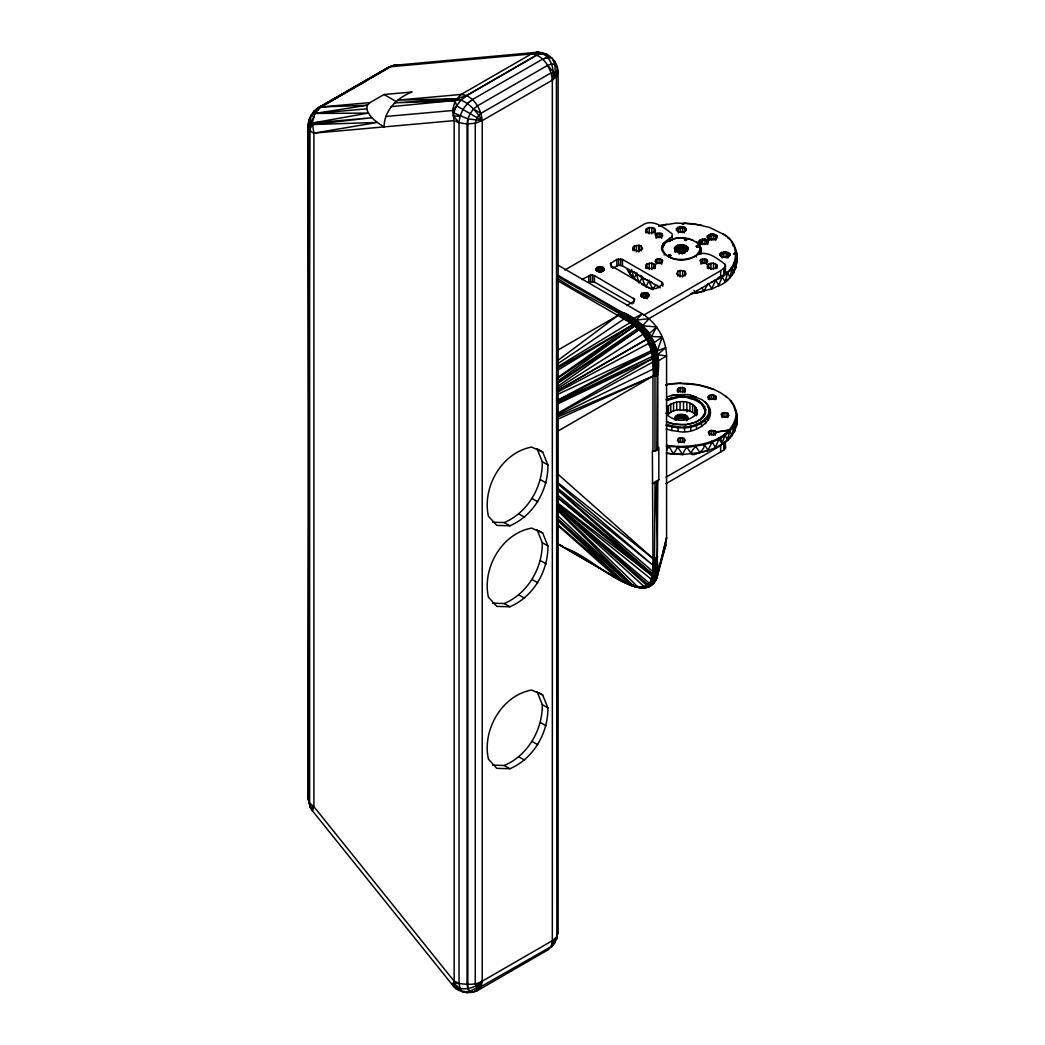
<?xml version="1.0" encoding="UTF-8"?>
<svg xmlns="http://www.w3.org/2000/svg" width="1045" height="1045" viewBox="0 0 1045 1045"><rect width="100%" height="100%" fill="white"/><g stroke="black" fill="none" stroke-linecap="round" stroke-linejoin="round"><path stroke-width="1.5" d="M312.808 810.11L310.652 808.229L309.633 802.991L309.633 129.449L308.85 120.279L309.999 118.085L308.118 125.06L308.105 798.654L310.652 808.229L312.285 810.606L452.537 985.082C458.324 992.515 469.127 994.566 477.526 990.569L547.645 950.075L555.169 942.329L558.121 931.944L558.121 71.387C557.403 60.649 548.024 52.067 537.234 52.25L393.508 65.404L389.315 66.867L318.059 107.857C312.324 111.671 308.536 118.176 308.118 125.06L308.798 433.544M655.306 232.748L655.306 229.508L654.026 228.215L649.232 227.483L645.732 229.508L645.732 230.984L649.232 233.009L654.026 232.264L655.306 230.984M557.233 543.661L618.614 579.217L630.932 585.396L641.473 588.048L647.939 586.363C653.295 578.016 653.164 568.114 652.955 558.435L652.38 451.035L656.796 450.539L658.833 447.312L658.833 479.707L656.796 482.921L652.955 483.522M668.447 255.685L669.897 254.849L670.746 255.685L669.597 256.482L668.447 255.685L669.597 256.482L670.746 255.685M677.447 391.979L677.447 389.067L678.505 388.022L682.424 387.408L685.298 389.067L684.253 391.339L682.424 391.94L678.505 391.339L677.447 390.281M684.971 231.415L684.253 231.833L685.298 229.56L684.253 228.515L680.321 227.901L677.447 229.56L678.505 231.833L682.424 232.447L686.291 230.109L684.971 227.274L680.06 226.504L676.468 228.581L676.468 230.109L678.505 231.833M674.822 419.241L674.639 418.183L675.41 419.633L674.639 418.183C676.246 413.546 683.182 413.624 686.735 415.949L686.408 419.071L686.408 416.785L687.179 419.959L687.179 417.686M701.012 243.851L699.223 242.296L699.223 240.873L700.45 239.632L705.048 238.926L708.419 240.873L707.178 243.524L702.789 244.439L699.98 242.819L701.012 240.611L704.839 240.01L707.648 241.63L707.648 244.621M707.321 237.476L709.359 239.214L707.321 237.476L707.321 235.961L710.913 233.884L713.552 233.884L717.144 235.961L717.144 237.476L715.107 239.214L717.144 237.476M707.178 243.524L708.419 240.873M708.301 396.447L708.301 397.662L711.175 399.321L715.107 398.72L716.165 396.447L713.278 394.788L709.359 395.402L708.301 396.447L708.301 399.36M708.301 238.155L709.359 235.896L713.278 235.282L716.165 236.941L716.165 239.854M716.165 238.155L717.144 235.961M707.439 268.369L707.439 265.13L708.719 263.849L713.513 263.105L717.027 265.13L715.734 267.899L713.513 268.643L710.953 268.643L707.439 266.619M565.985 548.259C593.273 558.383 615.596 586.624 645.849 587.839L650.97 585.683L652.589 583.933L654.079 576.331L654.444 558.435L652.851 565.11L656.025 579.635C648.318 595.049 628.345 585.344 617.895 578.682L557.455 525.086M684.031 251.649L684.057 248.736L683.992 253.073M678.466 414.787L679.498 417.673C675.24 418.849 681.484 418.039 680.321 415.296L683.744 415.531L683.744 417.817L683.835 414.682L684.671 418.144L682.816 417.608L682.045 414.434L677.317 416.119L675.227 418.679M685.246 416.054L685.233 418.327L685.442 415.192L685.716 418.536L687.244 419.633L688.08 417.895L686.735 415.949M657.814 449.507L657.814 374.593C662.556 347.841 647.182 321.455 621.723 312.076L556.828 274.613M680.778 248.619L680.752 252.968L680.674 248.579M557.886 265.103L642.283 313.827C656.691 322.709 666.096 338.998 666.579 355.914L657.292 361.505L656.796 375.612L652.955 376.213L557.494 417.007M674.939 417.138L675.475 420.168L676.729 418.731L676.925 415.374L677.996 418.091L675.279 419.881M731.056 401.189L730.351 400.744L733.642 405.473L736.895 416.158C736.438 424.087 731.226 430.684 725.099 435.295L721.612 444.399C739.925 435.948 742.786 407.602 725.792 396.395L726.432 396.773L720.645 392.842C704.134 383.646 684.292 381.556 665.835 384.664M557.233 280.452L617.895 315.486C630.174 322.213 642.845 329.985 648.592 343.465C654.105 353.693 651.401 365.463 654.444 376.213C657.227 358.788 655.346 339.69 641.434 327.111C635.478 323.715 624.322 306.355 617.895 315.486L556.933 361.178M735.837 426.151L736.634 425.55L736.895 416.158M676.219 416.85L676.154 419.241L675.723 416.171L676.285 418.993M677.317 416.119L677.251 418.47L677.225 416.184M656.796 450.539L657.292 361.505L652.851 362.079L557.756 414.029M731.291 267.507L732.022 268.343L730.024 277.461L724.472 282.124L725.099 281.758L721.612 275.971C739.142 268.095 740.591 242.858 723.075 234.054C744.027 245 740.369 278.114 718.49 285.86L722.199 276.925C730.298 271.87 737.692 263.392 736.816 253.243L736.007 252.563L733.525 254L736.02 252.629L736.816 253.243L736.895 262.635L736.111 263.275M647.195 587.081L649.598 586.467L653.974 583.136L656.743 578.342L657.148 575.377L657.814 481.902M666.305 453.125L673.568 454.066L678.074 446.424C699.784 446.751 731.474 440.807 736.111 415.505M682.816 397.596L682.855 396.486C695.212 394.292 715.498 409.327 700.111 419.776M399.464 65.312L396.982 64.777L389.315 66.867L320.919 106.995L314.845 113.461L312.285 123.036L313.905 133.159L313.905 806.701L310.652 808.229L308.105 798.654L309.633 129.449L311.018 115.303L314.845 113.461L367.331 105.258L370.008 102.606L384.037 94.507L412.083 91.999C397.191 97.707 384.312 110.052 384.037 126.902C377.062 122.409 369.016 117.34 366.756 108.824L367.331 105.258L320.919 106.995L318.059 107.857L314.989 111.358L317.798 109.764L314.989 111.358M556.946 488.838L652.851 571.537L654.392 571.641L655.006 483.522M653.974 583.136L651.479 584.09L653.974 583.136C661.185 550.467 654.235 516.06 656.796 482.921M655.006 451.126L655.006 376.213L656.012 362.014L655.894 375.913L657.318 352.413L653.935 342.943L647.129 331.187L637.894 322.187L620.717 312.351L621.723 312.076M679.172 254.144L679.433 249.415M687.44 419.385L687.087 417.478L683.744 415.531M638.639 251.767L639.017 245.288L634.237 246.032L632.943 247.312L632.943 250.552M662.347 248.331L661.55 248.958L662.465 245.888L665.456 242.675L662.347 248.331C665.978 264.098 697.956 263.98 700.32 247.587L696.545 242.061C700.542 244.347 701.796 249.05 701.104 253.36M735.667 265.796L735.223 268.33L736.007 267.768L736.634 258.402L735.837 257.71M558.121 931.944L556.854 936.673L552.335 940.696L553.314 944.837L551.12 946.613L478.793 987.865L473.516 991.953L470.119 991.3L467.846 988.688L467.846 118.882L470.119 113.644L473.516 109.072L477.526 105.832L547.645 65.352L551.655 63.954L555.052 64.607L557.325 67.22L556.41 73.842L556.854 936.673L556.41 939.455L552.335 940.696L482.215 981.19C474.835 988.348 462.804 991.627 453.713 985.748L452.772 984.508L454.157 981.19L454.157 120.632L452.537 110.509L455.097 100.934L461.172 94.455L531.304 53.974L537.234 52.25C550.166 53.334 555.457 69.048 552.335 80.138L552.335 940.696L551.12 946.613L547.645 950.075M557.847 506.89L647.939 586.363L650.839 583.907L651.166 579.831M705.728 402.469L705.061 402.064C719.091 417.713 691.503 429.717 678.244 426.7L678.153 431.376C696.871 436.065 725.439 414.251 701.156 399.242L690.614 395.415L696.257 396.982M671.504 383.776L680.269 383.267M666.514 453.334L682.476 454.575L686.879 446.32M558.121 71.387L556.854 76.128L552.335 80.138L482.215 120.632C476.52 111.149 468.16 101.639 457.135 98.766L398.067 100.098L461.172 94.455C473.777 95.513 481.222 109.268 482.215 120.632L482.215 981.19L476.925 987.499L470.119 991.3L462.961 991.901L460.061 988.57L459.055 983.254L459.055 122.696L453.425 116.008C454.144 107.635 459.839 100.229 466.579 95.513L536.712 55.032L542.041 53.177L536.503 52.459M492.652 522.226L504.278 522.552C527.843 512.442 542.577 487.009 542.303 461.72L537.065 448.801L542.668 452.041L547.907 464.96C548.194 490.249 533.459 515.681 509.895 525.792L496.819 525.413L488.42 516.23C481.967 487.349 501.744 452.511 531.618 447.103L542.668 452.041M492.652 603.2L504.278 603.527C527.843 593.416 542.577 567.984 542.303 542.695L537.065 529.776M542.668 533.015L531.618 528.091C501.744 533.486 481.967 568.323 488.42 597.204L496.819 606.4L509.895 606.766C533.459 596.656 548.194 571.223 547.907 545.934L542.668 533.015L538.462 530.586M492.652 765.149L504.278 765.489C527.843 755.378 542.577 729.932 542.303 704.644L537.065 691.725M542.668 694.964L531.618 690.04C501.744 695.447 481.967 730.272 488.42 759.153L496.819 768.349L509.895 768.728C533.459 758.618 548.194 733.172 547.907 707.883L542.668 694.964L538.462 692.535M656.796 375.612L655.803 356.11L649.128 345.02L652.55 343.7C659.212 352.622 657.88 364.849 657.07 375.338L657.814 374.593M731.291 435.935L732.022 435.478L729.332 430.122L716.165 432.081L716.165 433.296L713.278 434.955L709.359 434.341L708.301 432.081L711.175 430.422L715.107 431.023L716.165 432.081L729.41 430.004L730.024 430.984L727.046 440.389L735.027 430.618L736.007 421.305L735.223 420.573M676.128 416.968L675.815 419.541L675.514 417.726M677.682 245.314L676.559 247.182L675.501 246.581L676.533 250.408L678.845 249.363L677.682 245.314L675.331 251.949L675.266 248.958C677.343 244.7 684.292 244.974 687.179 248.187L686.578 251.244L688.276 249.154L687.923 247.378C684.867 243.942 679.093 243.994 675.501 246.581L674.482 248.253L674.822 250.029L677.029 251.871L682.058 252.877L687.257 250.839M734.256 262.713L735.027 263.484L733.694 272.745L730.22 276.742M466.579 95.513L457.135 98.766L394.435 102.828L455.097 100.934L456.73 105.924L482.215 120.632L475.253 123.232L467.05 123.963L459.055 122.696C459.63 113.435 464.685 104.67 472.418 99.536L542.642 59.16L547.671 57.266L552.008 58.115L555.052 64.607L555.169 72.405L552.335 80.138C551.368 68.787 543.844 54.993 531.304 53.974L389.315 66.867L317.353 108.667L341.454 95.069M456.73 105.924L452.537 110.509L453.713 112.886L467.846 118.882L467.05 123.963L467.05 984.521L467.846 988.688M666.579 450.473L669.349 445.706L678.074 446.424M311.175 115.381L313.892 117.014C311.292 121.769 305.885 130.325 313.905 133.159L454.157 120.632L459.055 122.696M732.022 435.478L733.694 426.282L732.937 425.485M601.162 266.684L596.943 267.337L595.807 269.767C597.779 272.549 602.286 272.549 604.245 269.767L603.109 267.337L601.162 266.684L600.849 272.445M646.032 292.587L641.826 293.24L640.689 295.683C642.662 298.465 647.155 298.465 649.128 295.683L647.991 293.24L646.032 292.587L645.732 298.361M669.897 254.849L669.597 256.482L668.447 255.333M675.331 251.949L676.167 247.469M682.685 226.504L682.424 232.264M685.99 238.756L685.69 240.389C681.876 238.469 689.491 238.469 685.69 240.389L684.54 239.592M697.773 245.549L697.472 247.195C693.658 245.275 701.273 245.275 697.472 247.195L696.323 246.398M705.048 238.926L704.839 244.491L700.45 243.524M713.552 233.884L713.278 239.645M728.6 256.613L726.066 257.632L729.919 255.293L729.919 253.778L726.327 251.701L726.066 257.462M687.636 416.864L687.244 419.633M557.39 413.48L652.433 358.618L654.079 356.476L657.514 354.751L666.579 355.914L666.579 537.731L656.743 578.342L653.425 583.123M459.748 989.811L456.73 989.223L453.713 985.748L453.425 982.966C463.053 983.658 473.176 986.428 482.215 981.19L480.987 987.094L477.526 990.569L474.966 990.764M557.377 400.744L651.701 352.361L652.89 350.519L656.482 348.651L653.935 342.943L654.209 341.624C628.698 312.155 588.231 299.81 556.841 277.865M677.029 246.842L678.845 249.363L684.553 249.559L686.63 250.761L687.923 247.378M659.395 565.907L656.743 578.342L665.769 545.072L666.579 537.731L658.036 571.824L656.796 557.847L657.814 556.815M688.694 397.1L688.459 398.184L693.684 399.543L694.102 398.511M652.955 451.126L652.955 376.213C656.051 358.409 653.177 334.309 634.589 325.988L557.155 378.682M680.595 244.726L681.745 249.05L683.665 244.922M678.244 426.7L672.144 425.903L671.87 426.987L671.87 430.54L678.153 431.376M556.841 275.802C586.754 294.585 619.907 309.438 647.782 331.056L644.256 333.133L643.733 335.171L647.9 338.606L651.44 336.542L656.665 326.967L643.393 325.831L637.894 322.187L634.589 325.988L557.194 381.608M557.207 502.632L652.198 575.821L654.079 576.331L655.803 576.122L658.023 569.669L657.07 557.56L657.566 574.188L656.025 579.635L652.903 580.497L650.839 583.907L648.827 583.737L644.073 586.585L635.543 587.055L632.878 585.487L557.73 518.869M677.996 418.091L678.662 415.61L680.217 414.473C679.59 417.647 683.691 419.463 683.613 415.479M686.265 416.641L686.134 418.784L684.37 417.961L685.076 415.962M658.036 571.824L665.769 545.072L664.424 547.802M725.099 281.758L727.712 272.863L727.046 271.961M723.676 234.407L709.699 227.483L693.397 223.708L675.867 223.094L658.585 225.942L666.997 224.218M734.256 431.154L735.445 427.392M656.025 349.265L657.187 350.924L662.399 336.895L651.44 336.542L647.129 331.187L641.434 327.111L640.076 328.352L637.79 328.378L558.174 382.326M556.41 939.455L557.325 937.025M718.49 438.103L720.645 438.195L719.038 439.083L715.133 447.848L722.199 444.06L720.645 438.195L725.099 435.295L724.472 434.367L722.134 437.228L718.49 438.103L722.199 444.06M682.058 415.27L681.144 417.504L679.315 417.83M640.376 275.331L642.662 276.886L639.07 282.764L629.848 273.96L631.689 269.505M452.537 985.082L456.73 989.223L455.646 986.924M312.285 810.606L313.905 806.701L309.66 803.069M686.278 245.875L684.553 249.559L683.404 246.006M722.199 276.925L715.629 280.426L711.554 289.008L719.038 285.559L715.133 279.42M645.901 286.709L649.376 280.178M556.92 367.2L630.07 322.644L632.8 319.038L642.283 313.827L636.039 320.097L620.325 312.455M678.244 394.618C657.618 397.387 690.876 392.476 690.876 395.637M672.209 236.288L663.392 243.224L661.616 247.064L662.216 251.022C669.479 261.237 684.997 261.211 695.395 256.156C705.532 248.514 717.288 258.533 725.321 264.503L725.491 266.749L720.645 270.733L643.511 315.263M734.648 269.558L732.937 273.241L733.694 272.745L732.022 268.343M711.554 441.238L715.629 447.56L707.792 450.656L711.998 442.27L719.038 439.083M652.55 343.7L662.399 336.895M482.215 981.19L478.793 987.865L476.925 987.499L475.253 983.789L475.253 123.232L476.925 117.576L480.987 113.343L551.12 72.85L555.169 72.405L556.41 73.842L552.335 80.138M678.845 249.363L680.687 245.823M636.954 273.006L633.845 278.571L632.042 271.021M695.539 445.405L695.748 446.489C681.719 460.714 705.31 453.817 704.173 444.752L711.998 442.27M688.028 418.954L686.474 420.861M697.172 290.432L695.643 293.149L691.215 293.619M603.109 267.337L602.273 271.543M684.971 227.274L684.253 232.878M647.991 293.24L647.155 298.831M670.433 255.019L669.597 256.482L668.748 255.019M686.526 238.926L685.69 240.389L684.54 239.24M698.308 245.732L697.472 247.195L696.323 246.045M707.178 239.632L706.616 243.589M715.825 234.642L715.107 240.259M728.6 252.459L727.882 258.063M704.787 409.392L701.744 404.193L698.204 401.593L698.765 400.614M654.666 580.406L652.589 583.933L650.839 583.907M312.925 113.017L314.245 110.94L391.052 66.501L396.251 64.999M678.14 237.868L672.849 239.018L678.14 237.868L688.355 238.482L697.185 242.44M655.777 284.985L652.642 289.426L645.392 286.408L642.1 277.852L634.001 271.726M685.664 424.819L696.048 422.128L700.738 419.424M551.655 946.848L555.169 942.329L552.335 940.696M701.744 404.193L702.423 403.318M664.084 254.967L664.777 254.092M557.873 524.681L623.865 581.843L640.102 587.904L642.988 586.637L644.308 587.695L648.827 583.737M647.717 319.313L723.78 275.24L725.491 273.228L725.321 264.503M665.952 477.225L720.645 445.64L725.491 441.656M665.952 483.704L723.78 450.147L725.491 448.135L725.321 441.029M704.095 407.223L704.852 406.44M665.978 413.128C672.549 422.846 692.286 422.951 697.185 411.665C694.794 399.059 674.312 399.125 666.801 407.302L666.801 415.348M597.779 271.386L596.956 269.61L599.203 268.317L602.273 268.787L603.096 270.564L602.273 271.386M600.849 271.857L603.109 270.89M603.096 269.61L604.245 268.46M662.765 286.33L662.765 283.09L661.733 282.072L622.467 259.395L616.863 259.395L610.215 263.667L611.247 265.874L650.512 288.551L656.129 288.551L662.765 284.279M656.129 233.479L655.097 234.511L656.129 236.719L659.957 237.32L662.765 235.7L661.733 233.479L656.129 233.479L656.129 238.338M655.306 268.369L655.306 265.13L651.806 263.105L647.012 263.849L645.732 265.13L645.732 268.369M682.424 232.447L677.787 231.415M685.298 229.56L686.291 228.581M656.129 259.395L655.097 261.603L657.906 263.222L661.733 262.635L662.765 260.427L659.957 258.807L656.129 259.395L656.129 264.254M655.306 266.619L651.806 268.643L647.012 267.899L645.732 266.619M670.746 255.333L669.597 256.482L669.283 254.849M686.839 239.24L685.69 240.389L684.841 238.926M642.662 297.289L641.839 295.526L644.086 294.233L647.155 294.703L647.978 296.466L647.155 297.289M645.732 297.773L647.991 296.806M647.978 295.526L649.128 294.377M698.622 246.045L697.472 247.195L696.623 245.732M677.865 271.23L676.585 273.999L680.086 276.024L682.659 276.024L686.16 273.999L684.88 271.23L680.086 270.485L677.865 271.23L677.865 276.089M713.278 239.814L710.913 239.553L715.825 238.796M701.012 259.395L699.98 260.427L701.012 262.635L704.839 263.222L707.648 261.603L706.616 259.395L701.012 259.395L701.012 264.254M720.096 255.293L722.134 257.031L720.096 255.293L720.096 253.778L721.416 252.459L726.327 251.701M721.089 255.973L722.134 253.713L726.066 253.099L728.94 254.758L727.882 257.031M728.94 254.758L729.919 253.778M678.505 438.404L677.447 440.676L680.321 442.335L682.424 442.335L685.298 440.676L684.253 438.404L680.321 437.803L678.505 438.404L678.505 442.766M722.134 413.206L721.089 414.264L722.134 416.537L726.066 417.138L728.94 415.479L727.882 413.206L723.963 412.605L722.134 413.206L722.134 417.569M678.153 418.327L675.632 419.019L680.517 418.091L687.453 419.032M656.665 326.967L649.65 333.277L647.129 331.187M705.127 410.476L705.924 409.797M736.02 421.057L736.816 420.39L736.359 411.012L735.575 410.424M467.311 103.664L472.51 99.654M687.479 249.755L688.276 249.154M705.571 413.219L703.076 416.942L703.807 416.485M703.847 291.45L708.17 283.273L711.998 288.733L695.643 293.149L704.173 291.228L701.678 287.728M632.8 584.704L630.932 585.396L630.07 584.678L557.586 519.365M557.037 377.99L632.878 324.721L557.952 367.971M558.03 386.18L638.965 329.711L644.256 333.133M603.096 270.564L604.245 269.767M685.298 230.775L686.291 230.109M686.839 239.592L685.69 240.389L685.376 238.756M698.622 246.398L697.472 247.195L697.159 245.549M707.648 242.819L708.419 242.296M647.978 296.466L649.128 295.683M728.94 255.973L729.919 255.293M556.959 364.313L623.865 319.052L636.679 323.036M662.465 245.888L663.222 245.379M664.79 243.08L673.202 238.782M558.121 383.019L638.965 329.711M641.434 327.111L649.049 318.673L636.039 320.097M667.363 414.787L672.471 411.142L677.408 409.784L688.355 410.567L685.69 409.98M557.821 388.374L642.962 334.282L654.653 349.971L657.135 355.496M666.501 396.982L672.144 395.415M684.684 222.99L682.294 224.427L684.788 223.003M557.677 370.243L632.878 324.721M557.455 390.856L647.9 338.606M564.966 269.923L642.1 225.38C652.38 217.882 664.189 227.732 672.209 233.923L672.209 240.402M581.791 279.642L590.582 274.992L594.422 275.593L634.72 299.288L633.688 301.509L626.673 305.558M612.644 268.304L618.64 265.286L622.467 265.874L660.335 287.741M557.743 350.206L617.895 315.486M557.089 431.559L652.955 376.213L556.867 419.62M652.38 483.43L658.833 479.707M557.338 390.66L646.306 339.56M654.392 571.641L657.318 570.583M318.059 107.857L387.591 68.369M344.301 93.462L347.136 91.869M351.381 89.465L354.229 87.858M357.063 86.265L365.567 81.458M655.803 576.122L657.148 575.377M637.92 586.493L636.718 587.172L631.977 585.278L634.955 585.892M558.056 391.901L648.592 343.465L650.813 344.471M717.732 278.035L720.318 276.664M556.92 400.562L651.153 350.806L557.285 394.553M703.847 443.694L708.17 450.408L699.758 452.746M557.155 403.67L652.184 356.449L557.494 401.711M556.894 415.897L652.851 369.251M557.207 404.154L652.433 358.618L654.392 362.197L654.444 376.213M657.187 350.924L665.769 347.632L657.514 354.751L657.566 361.361M711.149 282.137L715.629 280.426M542.642 59.16L547.671 57.266M682.855 396.486L676.938 396.695L666.201 399.477L666.697 400.496L675.71 398.041M686.526 239.906L684.841 239.906M632.29 303.938L594.422 282.072L588.805 282.072L588.805 275.593M670.433 255.999L668.748 255.999M698.308 246.698L696.623 246.698M667.729 399.66C679.929 394.958 703.181 395.833 705.088 412.122C699.706 426.164 679.916 426.582 667.729 422.18M557.455 482.346L652.955 558.435L656.796 557.847M682.476 454.575L700.019 452.524L708.17 450.408M666.331 446.293L686.957 447.417L704.173 444.752M393.508 65.404L396.982 64.777M308.85 120.279L310.652 123.205L312.285 123.036L368.31 113.069L314.845 113.461L314.245 110.94M313.905 133.159L377.258 122.435L312.52 124.551L310.652 123.205M665.613 384.873L669.923 384.207M691.359 293.423L695.748 292.966L693.998 290.471M677.983 418.483L685.272 418.457M538.972 53.622L546.561 54.053L549.579 57.527M540.121 53.857L546.561 54.053M320.919 106.995L370.008 102.606M314.845 113.461L366.756 108.824M391.052 106.655L461.25 99.824L466.723 95.617L536.843 55.124L542.041 53.177L531.304 53.974M312.285 123.036L371.889 117.719L312.52 124.551L309.66 129.528L308.118 125.06M385.918 116.465L452.537 110.509M666.318 421.762L674.051 424.218L685.807 424.623M678.009 238.064L683.404 237.96L692.874 239.945M637.894 322.187L638.717 322.187L632.8 319.038M726.327 257.37L721.416 256.613M596.943 270.89L601.162 271.543M641.826 296.806L646.032 297.459M678.153 394.801L684.501 394.618M482.215 120.632L467.846 118.882M453.425 116.008L460.061 116.204M680.256 383.463L697.903 384.9L713.369 389.223M669.166 446.803L673.568 454.066L682.49 454.379L678.022 447.521M647.939 586.363L649.598 586.467M679.341 252.707L682.15 252.694M686.199 223.303L701.809 225.211M557.22 509.96L632.878 585.487L618.614 579.217L558.435 544.184M666.54 445.196L669.349 445.706M537.234 52.25L543.348 53.569M672.144 425.903L666.501 424.335L666.07 425.367C680.622 429.991 703.167 429.364 709.96 413.167L709.163 412.461M666.07 428.933L671.87 430.54M630.07 322.644L635.504 324.355M708.641 238.796L711.175 239.814M632.943 248.801L636.457 250.826L641.238 250.082L642.531 248.801L641.238 246.032L639.017 245.288L639.031 251.78M642.1 277.852L651.976 282.268M688.093 410.385L692.913 412.501L696.009 415.244L694.677 413.794M459.055 983.254L454.157 981.19L313.905 806.701M463.666 991.156L467.311 992.75M694.82 400.052L698.204 401.593M618.927 313.696L631.702 319.901M627.849 583.254L617.895 578.682M675.553 250.408L674.482 248.253M473.516 109.072L480.987 113.343M384.037 94.507L396.656 101.796M641.604 284.227L644.125 285.677M542.303 461.72L547.907 464.96M540.513 479.681L546.13 482.921M532.127 498.556L537.744 501.796M519.052 514.035L524.655 517.262M560.342 544.994L563.164 546.626M542.303 542.695L547.907 545.934M504.278 522.552L509.895 525.792M540.513 560.656L546.13 563.895M532.127 579.531L537.744 582.77M519.052 595.01L524.655 598.249M504.278 603.527L509.895 606.766M542.303 704.644L547.907 707.883M540.513 722.604L546.13 725.844M532.127 741.48L537.744 744.719M519.052 756.959L524.655 760.198M504.278 765.489L509.895 768.728M630.723 321.233L618.64 314.192L623.865 319.052M728.221 238.182L728.901 238.6M675.501 420.221L675.566 419.881M653.06 289.687L648.906 281.196M732.166 242.74L733.394 246.293M630.592 274.43L627.196 269.035L629.848 273.96L633.544 277.852M699.092 244.674L699.823 247.743M707.779 405.329L708.523 408.203M733.642 405.473L734.4 405.982M699.223 242.296L699.98 242.819M676.468 230.109L677.447 230.775M640.689 295.683L641.839 296.466M595.807 269.767L596.956 270.564M734.779 247.587L735.824 251.257M709.163 408.856L709.96 409.444M700.32 247.587L701.104 248.187L700.921 253.896M558.043 504.16L652.903 580.497L652.198 575.821L558.095 498.191M557.69 488.185L652.851 565.11L557.991 484.044M556.894 496.793L652.446 574.201L557.847 490.223M557.312 494.781L652.446 574.201M453.425 982.966L460.061 988.57M557.39 505.257L649.206 583.097L647.704 584.259L556.998 505.558M556.985 473.333L652.955 558.435M557.56 507.543L644.073 586.585L644.308 587.695M557.05 519.966L623.865 581.843M700.137 250.578L700.921 251.296L699.288 254.275L698.569 253.426M557.599 515.564L632.878 585.487M557.69 509.385L637.92 586.937M707.321 235.961L708.301 236.941L708.301 239.854M720.096 253.778L721.089 254.758M699.223 240.873L699.98 244.621M702.58 244.243L702.58 238.926M676.468 228.581L677.447 229.56M640.689 294.377L641.839 295.526M595.807 268.46L596.956 269.61M707.779 415.988L708.523 420.351M547.645 65.352L553.314 72.053M649.572 337.639L653.935 342.943M705.061 419.254L705.728 423.708M695.748 446.489L700.019 452.524M686.957 447.417L691.385 453.857M695.722 255.934L696.323 256.887M308.85 802.625L311.018 806.231M721.416 252.459L722.134 258.063M708.641 234.642L709.359 240.259M700.45 239.632L701.012 243.589M677.787 227.274L678.505 232.878M641.826 293.24L642.662 297.459M701.156 422.075L701.717 426.608M596.943 267.337L597.779 271.543M651.701 352.361L654.079 356.476L655.006 376.213M725.099 435.295L727.712 439.997M657.24 285.18L658.598 287.806M727.712 272.863L730.024 277.461M696.257 424.335L696.675 428.933M708.993 410.594L709.96 413.01M636.314 273.934L639.07 282.764M733.694 426.282L735.027 430.618M671.282 397.714L671.608 398.772M652.851 571.537L654.079 576.331M736.189 417.83L736.816 420.39M690.614 425.903L690.876 430.54M685.729 246.842L686.63 250.761M735.027 263.484L736.007 267.768M554.908 61.446L555.666 65.443M723.702 251.701L723.963 257.462M710.913 233.884L711.175 239.645M680.06 226.504L680.321 232.264M643.785 292.587L644.086 298.361M598.903 266.684L599.203 272.445M629.103 269.336L629.848 273.96M736.007 421.305L736.634 425.55M682.79 249.69L683.221 252.825M676.938 396.695L677.082 397.792M657.292 361.505L657.867 367.814M684.501 426.7L684.593 431.376M687.179 248.187L687.401 250.983M655.006 558.435L656.025 571.328M725.321 270.982L725.491 273.228M725.321 445.888L725.491 448.135M736.634 258.402L736.895 262.635M679.89 247.874L680.177 252.681M675.266 248.958L675.423 252.08M687.087 417.478L687.179 419.959M680.53 252.968L680.321 248.632M677.264 251.806L677.095 248.945M727.882 413.206L727.882 417.569M726.066 412.605L726.066 416.968M723.963 412.605L723.963 416.968M723.78 268.761L723.78 275.24M723.78 443.668L723.78 450.147M720.645 270.733L720.645 277.212M720.645 445.64L720.645 452.119M717.027 265.13L717.027 268.369M716.165 396.447L716.165 399.36M715.734 263.849L715.734 268.709M715.107 395.402L715.107 399.752M715.107 431.023L715.107 435.386M713.513 263.105L713.513 269.584M713.278 394.788L713.278 399.151M713.278 430.422L713.278 434.772M711.175 394.788L711.175 399.151M711.175 430.422L711.175 434.772M710.953 263.105L710.953 269.584M709.359 395.402L709.359 399.752M709.359 431.023L709.359 435.386M708.719 263.849L708.719 268.709M706.616 259.395L706.616 264.254M704.839 258.807L704.839 263.667M702.789 258.807L702.789 263.667M697.093 409.679L697.185 414.878M696.27 407.759L696.27 415.805M694.742 405.982L694.742 415.649M692.6 404.441L692.6 412.488M689.922 403.2L689.922 411.247M686.852 402.325L686.852 411.978M685.298 389.067L685.298 391.979M685.167 249.82L685.167 252.864M684.88 271.23L684.88 276.089M684.253 388.022L684.253 392.371M684.253 438.404L684.253 442.766M684.083 248.736L684.083 253.086M683.521 401.842L683.521 409.888M682.659 270.485L682.659 276.964M682.424 387.408L682.424 391.77M682.424 437.803L682.424 442.153M682.137 248.031L682.137 254.105M680.804 248.605L680.804 252.955M680.321 387.408L680.321 391.77M680.321 437.803L680.321 442.153M680.086 270.485L680.086 276.964M680.086 401.789L680.086 409.836M679.08 249.637L679.08 252.681M678.505 388.022L678.505 392.371M677.565 248.88L677.565 251.78M676.716 402.155L676.716 410.215M673.568 402.939L673.568 410.998M670.772 404.101L670.772 412.148M670.158 238.338L670.158 241.578M668.486 405.578L668.486 413.624M663.392 243.224L663.392 246.463M661.733 233.479L661.733 238.338M661.733 259.395L661.733 264.254M661.733 282.072L661.733 285.311M659.957 232.891L659.957 237.751M659.957 258.807L659.957 263.667M657.906 232.891L657.906 237.751M657.906 258.807L657.906 263.667M654.026 228.215L654.026 233.074M654.026 263.849L654.026 268.709M651.806 227.483L651.806 233.962M651.806 263.105L651.806 269.584M649.232 227.483L649.232 233.962M649.232 263.105L649.232 269.584M647.012 228.215L647.012 233.074M647.012 263.849L647.012 268.709M645.732 229.508L645.732 232.748M641.238 246.032L641.238 250.891M636.457 245.288L636.457 251.767M634.237 246.032L634.237 250.891M633.688 298.269L633.688 303.128M622.467 259.395L622.467 265.874M620.691 258.807L620.691 265.286M618.64 258.807L618.64 265.286M616.863 259.395L616.863 265.874M611.247 262.635L611.247 267.494M594.422 275.593L594.422 282.072M592.633 274.992L592.633 281.471M590.582 274.992L590.582 281.471M683.717 248.671L683.678 253.047L683.6 248.697M683.9 248.697L683.861 253.073L683.783 248.684M677.5 248.893L677.46 251.806L677.395 248.867"/></g></svg>
